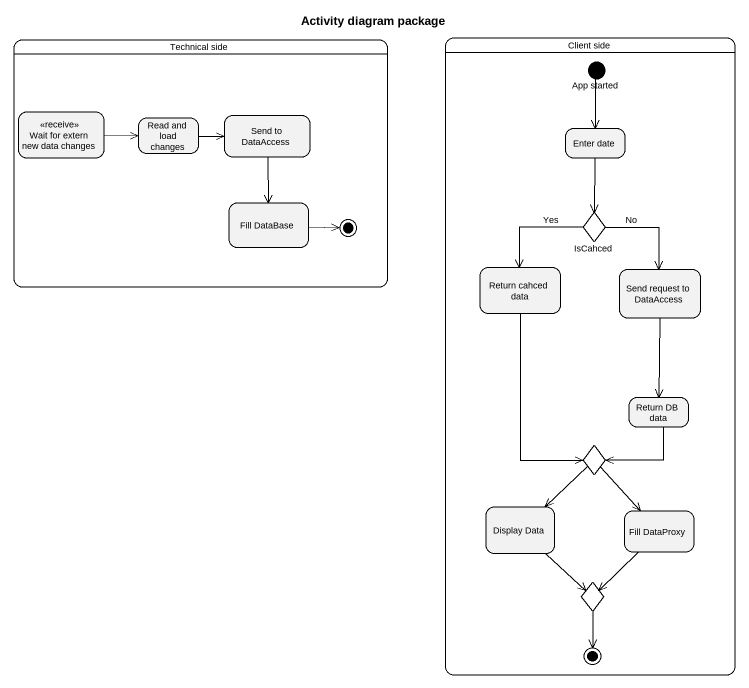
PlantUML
@startuml
title Activity diagram package
hide empty description
state "Technical side" as Technical_side {
  state "Wait for extern new data changes" as Wait_for_extern_new_data <<receive>>
  state "Read and load changes" as Read_and_load_changes
  state "Send to DataAccess" as Send_to_DataAccess
  state "Fill DataBase" as Fill_DataBase
  Fill_DataBase -right-> [*]
}
state "Client side" as Client_side {
  state "App started" as App_started <<start>>
  state "Enter date" as Enter_date
  state IsCahced <<choice>>
  state "Return cahced data" as Return_cahced_data
  state "Send request to DataAccess" as Send_request_to_DataAccess
  state "Return DB data" as Return_DB_data
  state choice1 <<choice>>
  state "Display Data" as Display_Data
  state "Fill DataProxy" as Fill_DataProxy
  state choice2 <<choice>>
  choice2 --> [*]
}
App_started --> Enter_date
Wait_for_extern_new_data -right-> Read_and_load_changes
Read_and_load_changes -right-> Send_to_DataAccess
Send_to_DataAccess --> Fill_DataBase
Enter_date --> IsCahced
IsCahced --> Return_cahced_data : Yes
IsCahced --> Send_request_to_DataAccess : No
Return_cahced_data --> choice1
Send_request_to_DataAccess --> Return_DB_data
Return_DB_data --> choice1
choice1 --> Display_Data
choice1 --> Fill_DataProxy
Display_Data --> choice2
Fill_DataProxy --> choice2
@enduml
